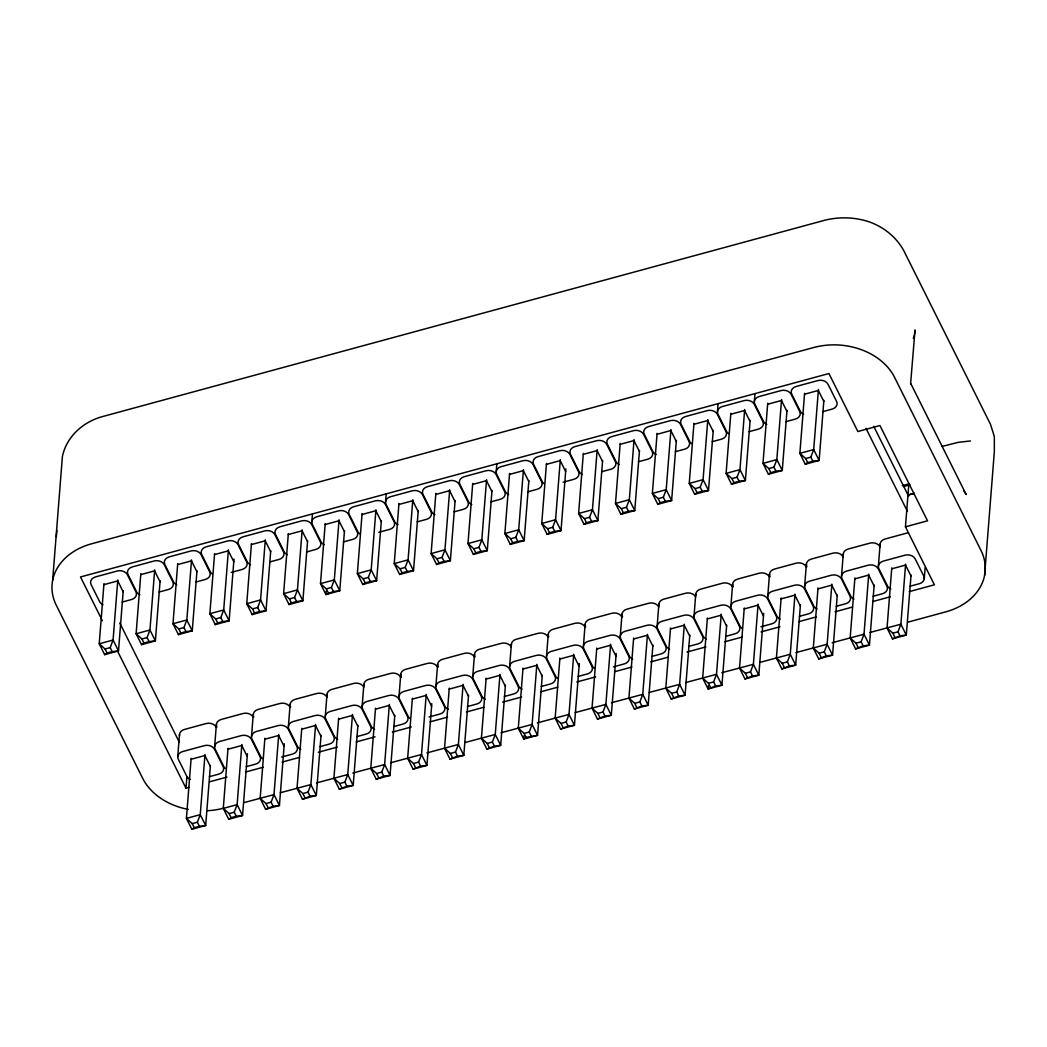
<?xml version="1.0" encoding="UTF-8"?>
<svg xmlns="http://www.w3.org/2000/svg" width="1047" height="1047" viewBox="0 0 1047 1047"><rect width="100%" height="100%" fill="white"/><g stroke="black" fill="none" stroke-linecap="round" stroke-linejoin="round"><path stroke-width="1.5" d="M56.329 536.758L56.826 530.436M52.651 580.3L62.401 456.505C66.511 436.56 83.263 421.771 102.462 416.588L824.604 220.289C839.576 216.533 855.32 217.095 869.926 222.095L870.751 222.422C884.872 227.853 896.873 237.748 904.032 251.149L990.436 424.218L994.323 436.468L994.349 451.584L984.599 575.379M103.967 583.689L99.229 643.787L104.661 654.663L118.507 650.907L123.232 590.809M117.801 579.933L113.076 640.031L110.197 647.609L112.199 651.64L118.507 650.907L113.076 640.031L99.229 643.787L105.066 648.996L107.082 653.027L112.199 651.64M140.835 573.664L136.11 633.762L141.541 644.638L155.375 640.882L160.112 580.784M154.681 569.908L149.943 630.006L147.064 637.584L149.08 641.615L155.375 640.882L149.943 630.006L136.11 633.762L141.934 638.971L143.949 643.002L149.08 641.615M177.715 563.639L172.977 623.737L178.409 634.613L192.255 630.857L196.98 570.759M191.549 559.883L186.824 619.981L183.945 627.559L185.96 631.59L192.255 630.857L186.824 619.981L172.977 623.737L178.815 628.946L180.83 632.977L185.96 631.59M177.754 756.549L179.495 734.457M189.141 787.37L185.986 788.221L186.89 776.848M191.143 758.316L186.405 818.414L191.837 829.289L205.683 825.533L210.408 765.436M214.583 553.627L209.858 613.712L215.289 624.601L229.123 620.832L233.991 559.111M204.976 754.56L200.252 814.645L197.373 822.235L199.388 826.253L205.683 825.533L200.252 814.645L186.405 818.414L192.242 823.623L194.258 827.654L199.388 826.253M228.429 549.858L223.705 609.956L220.812 617.534L222.828 621.565L229.123 620.832L223.705 609.956L209.858 613.712L215.695 618.934L217.697 622.965L222.828 621.565M214.635 746.524L216.376 724.432M228.01 748.291L223.286 808.389L228.717 819.264L242.551 815.508L247.419 753.788M251.463 543.602L246.739 603.7L252.17 614.576L266.003 610.807L270.728 550.709M241.857 744.535L237.119 804.633L234.24 812.21L236.256 816.241L242.551 815.508L237.119 804.633L223.286 808.389L229.123 813.598L231.125 817.628L236.256 816.241M265.31 539.833L260.572 599.931L257.693 607.509L259.708 611.54L266.003 610.807L260.572 599.931L246.739 603.7L252.563 608.909L254.578 612.94L259.708 611.54M251.502 736.499L253.243 714.42M284.287 743.763L279.431 805.483L265.598 809.239L260.166 798.364L264.891 738.266M288.344 533.577L283.606 593.675L289.037 604.551L302.884 600.782L307.609 540.697M278.724 734.51L274 794.608L271.121 802.185L273.136 806.216L279.431 805.483L274 794.608L244.043 802.604M302.177 529.808L297.453 589.906L294.573 597.484L296.576 601.515L302.884 600.782L297.453 589.906L283.606 593.675L289.443 598.884L291.459 602.915L296.576 601.515M288.383 726.474L290.124 704.395M311.836 521.786L312.451 513.894M321.036 735.36L316.312 795.458L302.465 799.227L297.034 788.339L301.772 728.241M325.211 523.552L320.487 583.65L325.918 594.526L339.752 590.77L344.489 530.672M315.605 724.485L310.88 784.583L308.001 792.16L310.004 796.191L316.312 795.458L310.88 784.583L280.308 792.749M326.167 591.28L325.918 594.526L333.456 591.49L339.752 590.77L334.32 579.881L339.058 519.783M325.264 716.449L326.991 694.37M357.917 725.335L353.179 785.433L339.346 789.202L333.914 778.314L338.639 718.229M362.092 513.527L357.354 573.625L362.786 584.501L376.632 580.745L381.357 520.647M352.486 714.46L347.748 774.558L344.869 782.135L346.884 786.166L353.179 785.433L347.748 774.558L316.574 782.894M375.925 509.771L371.201 569.856L368.322 577.447L370.337 581.478L376.632 580.745L371.201 569.856L357.354 573.625L363.191 578.834L365.207 582.865L370.337 581.478M362.131 706.437L363.872 684.345M385.584 501.735L386.199 493.844M394.784 715.31L390.06 775.408L376.213 779.177L370.782 768.302L375.52 708.204M398.959 503.502L394.235 563.6L399.666 574.476L413.513 570.72L418.237 510.622M389.353 704.435L384.629 764.532L381.749 772.11L383.765 776.141L390.06 775.408L384.629 764.532L352.839 773.026M412.806 499.746L408.081 559.844L405.189 567.422L407.204 571.453L413.513 570.72L408.081 559.844L394.235 563.6L400.072 568.809L402.074 572.84L407.204 571.453M399.012 696.412L400.752 674.32M431.796 703.663L426.927 765.383L413.094 769.152L407.663 758.277L412.387 698.179M435.84 493.477L431.115 553.575L436.547 564.451L450.38 560.695L455.105 500.597M426.234 694.41L421.496 754.507L418.617 762.085L420.632 766.116L426.927 765.383L421.496 754.507L390.675 762.74M449.687 489.721L444.949 549.819L442.07 557.397L444.085 561.428L450.38 560.695L444.949 549.819L431.115 553.575L436.939 558.784L438.955 562.815L444.085 561.428M435.879 686.387L437.62 664.295M468.533 695.273L463.808 755.371L449.974 759.127L444.543 748.252L449.268 688.154M472.721 483.452L467.983 543.55L473.414 554.439L487.261 550.67L491.985 490.572M463.101 684.398L458.377 744.482L455.497 752.073L457.513 756.091L463.808 755.371L458.377 744.482L426.94 752.885M486.554 479.696L481.829 539.794L478.95 547.372L480.953 551.403L487.261 550.67L481.829 539.794L467.983 543.55L473.82 548.772L475.835 552.803L480.953 551.403M472.76 676.362L474.5 654.27M496.213 471.66L496.828 463.782M505.413 685.248L500.688 745.346L486.842 749.102L481.411 738.227L486.148 678.129M509.588 473.44L504.863 533.538L510.295 544.414L524.128 540.645L528.866 480.547M499.982 674.373L495.257 734.471L492.378 742.048L494.38 746.079L500.688 745.346L495.257 734.471L464.789 742.598M523.435 469.671L518.697 529.769L515.818 537.347L517.833 541.378L524.128 540.645L518.697 529.769L504.863 533.538L510.687 538.747L512.703 542.778L517.833 541.378M509.64 666.337L511.368 644.258M542.294 675.223L537.556 735.321L523.722 739.077L518.291 728.202L523.016 668.104M523.971 735.832L523.722 739.077L526.131 737.441L537.556 735.321L532.125 724.445L536.862 664.348M546.469 463.415L541.731 523.513L547.162 534.389L561.009 530.62L565.864 468.899M560.302 459.646L555.577 519.744L552.698 527.322L554.714 531.353L561.009 530.62L555.577 519.744L541.731 523.513L547.568 528.722L549.583 532.753L554.714 531.353M546.508 656.312L548.248 634.233M579.292 663.576L574.437 725.296L560.59 729.052L555.159 718.177L559.896 658.079M583.336 453.39L578.611 513.488L584.043 524.364L597.889 520.608L602.614 460.51M573.73 654.323L569.005 714.42L566.126 721.998L568.141 726.029L574.437 725.296L569.005 714.42L537.32 722.888M597.183 449.621L592.458 509.719L589.566 517.297L591.581 521.327L597.889 520.608L592.458 509.719L578.611 513.488L584.448 518.697L586.451 522.728L591.581 521.327M583.388 646.287L585.129 624.208M616.173 653.55L611.304 715.271L597.471 719.04L592.039 708.152L596.764 648.067M620.217 443.365L615.492 503.463L620.923 514.339L634.757 510.583L639.481 450.485M610.61 644.298L605.886 704.395L602.993 711.973L605.009 716.004L611.304 715.271L605.886 704.395L575.156 712.601M634.063 439.609L629.326 499.694L626.446 507.285L628.462 511.316L634.757 510.583L629.326 499.694L615.492 503.463L621.316 508.672L623.331 512.703L628.462 511.316M620.256 636.275L621.997 614.183M652.909 645.148L648.185 705.246L634.351 709.015L628.92 698.14L633.644 638.042M657.097 433.34L652.36 493.438L657.791 504.314L671.637 500.558L676.362 440.46M647.478 634.273L642.753 694.37L639.874 701.948L641.89 705.979L648.185 705.246L642.753 694.37L611.422 702.746M670.931 429.584L666.206 489.682L663.327 497.26L665.329 501.291L671.637 500.558L666.206 489.682L652.36 493.438L658.197 498.647L660.212 502.678L665.329 501.291M657.136 626.25L658.877 604.158M689.79 635.136L685.065 695.221L671.219 698.99L665.787 688.115L670.525 628.017M693.965 423.315L689.24 483.413L694.671 494.289L708.505 490.533L713.243 430.435M684.358 624.248L679.634 684.345L676.755 691.923L678.757 695.954L685.065 695.221L679.634 684.345L649.271 692.46M707.811 419.559L703.074 479.657L700.194 487.235L702.21 491.265L708.505 490.533L703.074 479.657L689.24 483.413L695.064 488.622L697.08 492.653L702.21 491.265M694.017 616.225L695.745 594.133M717.457 411.523L718.085 403.645M726.67 625.111L721.933 685.209L708.099 688.965L702.668 678.09L707.392 617.992M708.348 685.72L708.099 688.965L715.638 685.929L721.933 685.209L716.501 674.32L721.239 614.223M730.845 413.29L726.108 473.388L731.539 484.277L745.385 480.508L750.11 420.41M744.679 409.534L739.954 469.632L737.075 477.21L739.09 481.24L745.385 480.508L739.954 469.632L726.108 473.388L731.945 478.61L733.96 482.641L739.09 481.24M730.885 606.2L732.625 584.108M754.337 401.498L754.952 393.62M763.669 613.463L758.813 675.184L744.967 678.94L739.535 668.065L744.273 607.967M767.713 403.278L762.988 463.376L768.419 474.252L782.266 470.483L786.991 410.385M758.107 604.211L753.382 664.308L750.503 671.886L752.518 675.917L758.813 675.184L753.382 664.308L721.802 672.737M781.559 399.509L776.835 459.607L773.942 467.184L775.958 471.215L782.266 470.483L776.835 459.607L762.988 463.376L768.825 468.585L770.828 472.616L775.958 471.215M767.765 596.175L769.506 574.096M800.418 605.061L795.681 665.159L781.847 668.915L776.416 658.04L781.141 597.942M804.593 393.253L799.869 453.351L805.3 464.227L819.134 460.458L823.871 400.373M794.987 594.186L790.263 654.283L787.37 661.861L789.386 665.892L795.681 665.159L790.263 654.283L759.638 662.463M818.44 389.484L813.702 449.582L810.823 457.159L812.838 461.19L819.134 460.458L813.702 449.582L799.869 453.351L805.693 458.56L807.708 462.591L812.838 461.19M804.633 586.15L806.373 564.071M837.286 595.036L832.561 655.134L818.728 658.89L813.297 648.014L818.021 587.917M831.855 584.161L827.13 644.258L824.251 651.836L826.266 655.867L832.561 655.134L827.13 644.258L795.903 652.595M841.513 576.125L843.254 554.046M874.166 585.011L869.442 645.109L855.595 648.878L850.164 637.989L854.902 577.905M868.735 574.136L864.011 634.233L861.131 641.811L863.134 645.842L869.442 645.109L864.011 634.233L832.169 642.74M878.394 566.1L880.121 544.021M911.047 574.986L906.309 635.084L892.476 638.853L887.045 627.978L891.769 567.88M910.563 384.288L915.026 329.936L914.489 334.386M909.189 591.647L934.395 584.802L905.446 526.824L908.861 483.793M905.616 564.111L900.878 624.208L897.999 631.786L900.014 635.817L906.309 635.084L900.878 624.208L870.018 632.453M924.279 578.703L925.142 567.657M913.324 338.482L914.096 335.747M333.456 591.49L331.441 587.459L334.32 579.881L320.487 583.65L326.311 588.859L328.326 592.89M531.261 736.054L529.245 732.023L532.125 724.445L501.055 732.743M715.638 685.929L713.622 681.898L716.501 674.32L685.536 682.605M104.661 654.663L107.082 653.027M141.541 644.638L143.949 643.002M178.409 634.613L180.83 632.977M215.289 624.601L217.697 622.965M252.17 614.576L254.578 612.94M289.037 604.551L291.459 602.915M362.786 584.501L365.207 582.865M399.666 574.476L402.074 572.84M436.547 564.451L438.955 562.815M473.414 554.439L475.835 552.803M510.295 544.414L512.703 542.778M547.162 534.389L549.583 532.753M584.043 524.364L586.451 522.728M620.923 514.339L623.331 512.703M657.791 504.314L660.212 502.678M191.837 829.289L194.258 827.654M694.671 494.289L697.08 492.653M228.717 819.264L231.125 817.628M731.539 484.277L733.96 482.641M265.598 809.239L273.136 806.216M768.419 474.252L770.828 472.616M302.465 799.227L310.004 796.191M805.3 464.227L807.708 462.591M339.346 789.202L346.884 786.166M376.213 779.177L383.765 776.141M413.094 769.152L420.632 766.116M449.974 759.127L457.513 756.091M486.842 749.102L494.38 746.079M560.59 729.052L568.141 726.029M597.471 719.04L605.009 716.004M634.351 709.015L641.89 705.979M671.219 698.99L678.757 695.954M744.967 678.94L752.518 675.917M781.847 668.915L789.386 665.892M818.728 658.89L826.266 655.867M855.595 648.878L863.134 645.842M892.476 638.853L900.014 635.817M914.28 493.333L907.971 495.061L914.149 493.373M103.889 584.658L117.722 580.902L123.153 591.777M140.756 574.633L154.603 570.877L160.034 581.752M177.637 564.621L191.47 560.852L196.901 571.727M214.517 554.596L228.351 550.827L233.782 561.702M251.385 544.571L265.231 540.802L270.663 551.69M288.265 534.546L302.099 530.777L307.53 541.665M325.133 524.521L338.979 520.765L344.411 531.64M362.013 514.496L375.847 510.74L381.278 521.615M398.894 504.471L412.727 500.715L418.159 511.59M435.761 494.459L449.608 490.69L455.039 501.565M472.642 484.434L486.475 480.665L491.907 491.54M509.509 474.409L523.356 470.64L528.787 481.528M546.39 464.384L560.224 460.615L565.655 471.503M583.271 454.359L597.104 450.603L602.535 461.478M620.138 444.334L633.985 440.578L639.416 451.453M657.019 434.309L670.852 430.553L676.283 441.428M693.886 424.297L707.733 420.528L713.164 431.403M730.767 414.272L744.6 410.503L750.032 421.378M767.647 404.247L781.481 400.478L786.912 411.366M804.515 394.222L818.361 390.452L823.793 401.341M122.198 602.064L131.529 599.525A7.813 6.02 4.5 0 0 135.94 591.843L127.394 574.724A7.813 6.02 4.5 0 0 117.29 570.995L95.513 576.91A7.813 6.02 4.5 0 0 91.102 584.592L99.648 601.711A7.813 6.02 4.5 0 0 102.999 604.839M159.079 592.039L168.41 589.5A7.813 6.02 4.5 0 0 172.82 581.818L164.274 564.699A7.813 6.02 4.5 0 0 154.171 560.97L132.38 566.885A7.813 6.02 4.5 0 0 127.97 574.567L136.516 591.686A7.813 6.02 4.5 0 0 139.879 594.814M195.946 582.014L205.291 579.475A7.813 6.02 4.5 0 0 209.701 571.793L201.155 554.674A7.813 6.02 4.5 0 0 191.038 550.944L169.261 556.86A7.813 6.02 4.5 0 0 164.85 564.542L173.396 581.661A7.813 6.02 4.5 0 0 176.76 584.789M231.269 572.421L242.158 569.45A7.813 6.02 4.5 0 0 246.569 561.781L238.022 544.662A7.813 6.02 4.5 0 0 227.919 540.919L206.128 546.848A7.813 6.02 4.5 0 0 201.718 554.517L210.264 571.649A7.813 6.02 4.5 0 0 212.227 573.926M269.694 561.964L279.039 559.438A7.813 6.02 4.5 0 0 283.449 551.756L274.903 534.637A7.813 6.02 4.5 0 0 264.786 530.894L243.009 536.823A7.813 6.02 4.5 0 0 238.598 544.505L247.144 561.624A7.813 6.02 4.5 0 0 250.508 564.752M306.575 551.952L315.906 549.413A7.813 6.02 4.5 0 0 320.317 541.731L311.77 524.612A7.813 6.02 4.5 0 0 301.667 520.883L279.889 526.798A7.813 6.02 4.5 0 0 275.479 534.48L284.025 551.599A7.813 6.02 4.5 0 0 287.375 554.727M343.455 541.927L352.787 539.388A7.813 6.02 4.5 0 0 357.197 531.706L348.651 514.587A7.813 6.02 4.5 0 0 338.547 510.857L316.757 516.773A7.813 6.02 4.5 0 0 312.346 524.455L320.892 541.574A7.813 6.02 4.5 0 0 324.256 544.702M378.765 532.321L389.667 529.363A7.813 6.02 4.5 0 0 394.078 521.681L385.532 504.562A7.813 6.02 4.5 0 0 375.415 500.832L353.637 506.748A7.813 6.02 4.5 0 0 349.227 514.43L357.773 531.549A7.813 6.02 4.5 0 0 359.723 533.826M417.203 521.877L426.535 519.338A7.813 6.02 4.5 0 0 430.945 511.656L422.399 494.537A7.813 6.02 4.5 0 0 412.296 490.807L390.505 496.723A7.813 6.02 4.5 0 0 386.094 504.405L394.64 521.524A7.813 6.02 4.5 0 0 398.004 524.652M454.071 511.852L463.415 509.313A7.813 6.02 4.5 0 0 467.826 501.631L459.28 484.512A7.813 6.02 4.5 0 0 449.163 480.782L427.385 486.698A7.813 6.02 4.5 0 0 422.975 494.38L431.521 511.499A7.813 6.02 4.5 0 0 434.885 514.627M490.951 501.827L500.283 499.288A7.813 6.02 4.5 0 0 504.693 491.619L496.147 474.5A7.813 6.02 4.5 0 0 486.044 470.757L464.266 476.686A7.813 6.02 4.5 0 0 459.855 484.355L468.402 501.487A7.813 6.02 4.5 0 0 471.752 504.615M527.832 491.802L537.163 489.276A7.813 6.02 4.5 0 0 541.574 481.594L533.028 464.475A7.813 6.02 4.5 0 0 522.924 460.732L501.133 466.661A7.813 6.02 4.5 0 0 496.723 474.343L505.269 491.462A7.813 6.02 4.5 0 0 508.633 494.59M563.142 482.209L574.044 479.251A7.813 6.02 4.5 0 0 578.454 471.569L569.908 454.45A7.813 6.02 4.5 0 0 559.792 450.72L538.014 456.636A7.813 6.02 4.5 0 0 533.604 464.318L542.15 481.437A7.813 6.02 4.5 0 0 544.1 483.714M601.58 471.765L610.911 469.226A7.813 6.02 4.5 0 0 615.322 461.544L606.776 444.425A7.813 6.02 4.5 0 0 596.672 440.695L574.882 446.611A7.813 6.02 4.5 0 0 570.471 454.293L579.017 471.412A7.813 6.02 4.5 0 0 582.381 474.54M638.448 461.74L647.792 459.201A7.813 6.02 4.5 0 0 652.202 451.519L643.656 434.4A7.813 6.02 4.5 0 0 633.54 430.67L611.762 436.586A7.813 6.02 4.5 0 0 607.352 444.268L615.898 461.387A7.813 6.02 4.5 0 0 619.261 464.515M675.328 451.715L684.659 449.176A7.813 6.02 4.5 0 0 689.07 441.494L680.524 424.375A7.813 6.02 4.5 0 0 670.42 420.645L648.643 426.561A7.813 6.02 4.5 0 0 644.232 434.243L652.778 451.362A7.813 6.02 4.5 0 0 656.129 454.49M712.209 441.69L721.54 439.151A7.813 6.02 4.5 0 0 725.951 431.469L717.404 414.35A7.813 6.02 4.5 0 0 707.301 410.62L685.51 416.536A7.813 6.02 4.5 0 0 681.1 424.218L689.646 441.337A7.813 6.02 4.5 0 0 691.609 443.627M749.076 431.665L758.421 429.126A7.813 6.02 4.5 0 0 762.831 421.457L754.285 404.325A7.813 6.02 4.5 0 0 744.168 400.595L722.391 406.524A7.813 6.02 4.5 0 0 717.98 414.193L726.526 431.325A7.813 6.02 4.5 0 0 728.476 433.602M785.957 421.64L795.288 419.114A7.813 6.02 4.5 0 0 799.699 411.432L791.152 394.313A7.813 6.02 4.5 0 0 781.049 390.57L759.258 396.499A7.813 6.02 4.5 0 0 754.848 404.181L763.394 421.3A7.813 6.02 4.5 0 0 766.757 424.428M822.824 411.628L832.169 409.089A7.813 6.02 4.5 0 0 836.579 401.407L828.033 384.288A7.813 6.02 4.5 0 0 817.916 380.558L796.139 386.474A7.813 6.02 4.5 0 0 791.728 394.156L800.274 411.275A7.813 6.02 4.5 0 0 803.638 414.403M105.066 648.996L110.197 647.609M141.934 638.971L147.064 637.584M178.815 628.946L183.945 627.559M215.695 618.934L220.812 617.534M252.563 608.909L257.693 607.509M289.443 598.884L294.573 597.484M326.311 588.859L331.441 587.459M363.191 578.834L368.322 577.447M400.072 568.809L405.189 567.422M436.939 558.784L442.07 557.397M473.82 548.772L478.95 547.372M510.687 538.747L515.818 537.347M547.568 528.722L552.698 527.322M584.448 518.697L589.566 517.297M621.316 508.672L626.446 507.285M658.197 498.647L663.327 497.26M695.064 488.622L700.194 487.235M731.945 478.61L737.075 477.21M768.825 468.585L773.942 467.184M805.693 458.56L810.823 457.159M942.025 446.454L957.953 442.397L970.451 440.944M902.318 485.651L908.56 483.963M903.574 486.567L909.882 484.853M905.446 526.824L927.524 520.817L879.938 425.514L857.873 431.521L828.923 373.53L80.514 576.962L102.344 620.675M191.064 759.284L204.898 755.528L210.329 766.404M227.945 749.259L241.778 745.503L247.21 756.379M264.812 739.234L278.659 735.478L284.09 746.354M301.693 729.222L315.527 725.453L320.958 736.329M338.561 719.197L352.407 715.428L357.838 726.304M375.441 709.172L389.275 705.403L394.706 716.292M412.322 699.147L426.155 695.391L431.586 706.267M449.189 689.122L463.036 685.366L468.467 696.242M486.07 679.097L499.903 675.341L505.335 686.217M522.937 669.072L536.784 665.316L542.215 676.192M559.818 659.06L573.651 655.291L579.083 666.167M596.698 649.035L610.532 645.266L615.963 656.142M633.566 639.01L647.412 635.241L652.844 646.13M670.446 628.985L684.28 625.229L689.711 636.105M707.314 618.96L721.161 615.204L726.592 626.08M744.195 608.935L758.028 605.179L763.459 616.055M781.075 598.91L794.909 595.154L800.34 606.03M817.943 588.898L831.789 585.129L837.22 596.005M854.823 578.873L868.657 575.104L874.088 585.98M891.691 568.848L905.537 565.079L910.969 575.968M209.374 776.691L218.718 774.152A7.813 6.02 4.5 0 0 223.129 766.469L214.583 749.351A7.813 6.02 4.5 0 0 204.466 745.621L182.688 751.537A7.813 6.02 4.5 0 0 178.278 759.219L186.824 776.337A7.813 6.02 4.5 0 0 190.188 779.465M246.254 766.666L255.586 764.127A7.813 6.02 4.5 0 0 259.996 756.444L251.45 739.326A7.813 6.02 4.5 0 0 241.347 735.596L219.556 741.512A7.813 6.02 4.5 0 0 215.145 749.194L223.692 766.312A7.813 6.02 4.5 0 0 225.655 768.59M281.578 757.06L292.466 754.102A7.813 6.02 4.5 0 0 296.877 746.419L288.331 729.301A7.813 6.02 4.5 0 0 278.214 725.571L256.436 731.487A7.813 6.02 4.5 0 0 252.026 739.169L260.572 756.287A7.813 6.02 4.5 0 0 262.522 758.578M320.002 746.616L329.334 744.077A7.813 6.02 4.5 0 0 333.744 736.407L325.198 719.276A7.813 6.02 4.5 0 0 315.095 715.546L293.317 721.475A7.813 6.02 4.5 0 0 288.907 729.144L297.453 746.262A7.813 6.02 4.5 0 0 300.803 749.39M356.883 736.591L366.214 734.065A7.813 6.02 4.5 0 0 370.625 726.382L362.079 709.264A7.813 6.02 4.5 0 0 351.962 705.521L330.185 711.45A7.813 6.02 4.5 0 0 325.774 719.119L334.32 736.25A7.813 6.02 4.5 0 0 337.684 739.378M393.751 726.579L403.095 724.04A7.813 6.02 4.5 0 0 407.505 716.357L398.959 699.239A7.813 6.02 4.5 0 0 388.843 695.496L367.065 701.425A7.813 6.02 4.5 0 0 362.655 709.107L371.201 726.225A7.813 6.02 4.5 0 0 374.564 729.353M429.074 716.973L439.962 714.015A7.813 6.02 4.5 0 0 444.373 706.332L435.827 689.214A7.813 6.02 4.5 0 0 425.723 685.484L403.933 691.4A7.813 6.02 4.5 0 0 399.522 699.082L408.068 716.2A7.813 6.02 4.5 0 0 410.031 718.478M467.499 706.529L476.843 703.99A7.813 6.02 4.5 0 0 481.254 696.307L472.707 679.189A7.813 6.02 4.5 0 0 462.591 675.459L440.813 681.375A7.813 6.02 4.5 0 0 436.403 689.057L444.949 706.175A7.813 6.02 4.5 0 0 448.312 709.303M504.379 696.504L513.711 693.965A7.813 6.02 4.5 0 0 518.121 686.282L509.575 669.164A7.813 6.02 4.5 0 0 499.471 665.434L477.694 671.349A7.813 6.02 4.5 0 0 473.283 679.032L481.829 696.15A7.813 6.02 4.5 0 0 485.18 699.278M541.26 686.479L550.591 683.94A7.813 6.02 4.5 0 0 555.002 676.257L546.455 659.139A7.813 6.02 4.5 0 0 536.339 655.409L514.561 661.324A7.813 6.02 4.5 0 0 510.151 669.007L518.697 686.125A7.813 6.02 4.5 0 0 522.06 689.253M578.127 676.454L587.472 673.915A7.813 6.02 4.5 0 0 591.882 666.245L583.336 649.114A7.813 6.02 4.5 0 0 573.219 645.384L551.442 651.313A7.813 6.02 4.5 0 0 547.031 658.982L555.577 676.1A7.813 6.02 4.5 0 0 557.528 678.391M613.45 666.86L624.339 663.89A7.813 6.02 4.5 0 0 628.75 656.22L620.204 639.102A7.813 6.02 4.5 0 0 610.1 635.359L588.309 641.288A7.813 6.02 4.5 0 0 583.899 648.957L592.445 666.088A7.813 6.02 4.5 0 0 594.408 668.366M651.875 656.417L661.22 653.878A7.813 6.02 4.5 0 0 665.63 646.195L657.084 629.077A7.813 6.02 4.5 0 0 646.967 625.334L625.19 631.262A7.813 6.02 4.5 0 0 620.779 638.945L629.326 656.063A7.813 6.02 4.5 0 0 632.689 659.191M688.756 646.392L698.087 643.853A7.813 6.02 4.5 0 0 702.498 636.17L693.952 619.052A7.813 6.02 4.5 0 0 683.848 615.322L662.07 621.237A7.813 6.02 4.5 0 0 657.66 628.92L666.206 646.038A7.813 6.02 4.5 0 0 669.557 649.166M725.636 636.367L734.968 633.828A7.813 6.02 4.5 0 0 739.378 626.145L730.832 609.027A7.813 6.02 4.5 0 0 720.729 605.297L698.938 611.212A7.813 6.02 4.5 0 0 694.527 618.895L703.074 636.013A7.813 6.02 4.5 0 0 706.437 639.141M760.947 626.76L771.848 623.803A7.813 6.02 4.5 0 0 776.259 616.12L767.713 599.002A7.813 6.02 4.5 0 0 757.596 595.272L735.819 601.187A7.813 6.02 4.5 0 0 731.408 608.87L739.954 625.988A7.813 6.02 4.5 0 0 741.904 628.265M799.385 616.317L808.716 613.778A7.813 6.02 4.5 0 0 813.126 606.095L804.58 588.977A7.813 6.02 4.5 0 0 794.477 585.247L772.686 591.162A7.813 6.02 4.5 0 0 768.276 598.845L776.822 615.963A7.813 6.02 4.5 0 0 780.185 619.091M836.252 606.292L845.596 603.753A7.813 6.02 4.5 0 0 850.007 596.083L841.461 578.952A7.813 6.02 4.5 0 0 831.344 575.222L809.567 581.137A7.813 6.02 4.5 0 0 805.156 588.82L813.702 605.938A7.813 6.02 4.5 0 0 817.066 609.066M873.133 596.267L882.464 593.728A7.813 6.02 4.5 0 0 886.874 586.058L878.328 568.94A7.813 6.02 4.5 0 0 868.225 565.197L846.447 571.125A7.813 6.02 4.5 0 0 842.037 578.795L850.583 595.926A7.813 6.02 4.5 0 0 853.933 599.054M910.013 586.241L919.345 583.716A7.813 6.02 4.5 0 0 923.755 576.033L915.209 558.915A7.813 6.02 4.5 0 0 905.105 555.172L883.315 561.1A7.813 6.02 4.5 0 0 878.904 568.783L887.45 585.901A7.813 6.02 4.5 0 0 890.814 589.029M209.622 781.795L226.95 777.083M245.862 771.953L263.19 767.242M282.101 762.098L299.429 757.387M318.34 752.243L337.252 747.113M356.15 741.97L375.062 736.826M392.389 732.115L411.301 726.984M430.199 721.841L447.54 717.13M466.438 711.986L483.779 707.288M502.678 702.144L521.589 697.001M540.501 691.871L557.829 687.159M576.74 682.016L595.638 676.872M614.55 671.742L631.878 667.031M650.789 661.887L668.117 657.176M687.028 652.032L705.94 646.902M724.838 641.759L742.166 637.047M761.077 631.904L779.989 626.773M798.887 621.63L816.228 616.919M835.126 611.775L852.467 607.064M872.949 601.502L890.277 596.79M907.854 622.167L945.69 611.88A62.467 48.201 4.5 0 0 980.987 550.447L894.583 377.378A62.467 48.201 4.5 0 0 813.715 347.512L91.56 543.799A62.467 48.201 4.5 0 0 56.276 605.245L142.667 778.314A62.467 48.201 4.5 0 0 188.251 809.41M192.242 823.623L197.373 822.235M229.123 813.598L234.24 812.21M260.166 798.364L265.99 803.573L271.121 802.185M297.034 788.339L302.871 793.547L308.001 792.16M333.914 778.314L339.738 783.536L344.869 782.135M370.782 768.302L376.619 773.511L381.749 772.11M407.663 758.277L413.5 763.485L418.617 762.085M444.543 748.252L450.367 753.46L455.497 752.073M481.411 738.227L487.248 743.435L492.378 742.048M518.291 728.202L524.115 733.41L529.245 732.023M555.159 718.177L560.996 723.385L566.126 721.998M592.039 708.152L597.876 713.373L602.993 711.973M628.92 698.14L634.744 703.348L639.874 701.948M665.787 688.115L671.624 693.323L676.755 691.923M702.668 678.09L708.492 683.298L713.622 681.898M739.535 668.065L745.372 673.273L750.503 671.886M776.416 658.04L782.253 663.248L787.37 661.861M813.297 648.014L819.12 653.223L824.251 651.836M850.164 637.989L856.001 643.211L861.131 641.811M887.045 627.978L892.869 633.186L897.999 631.786M963.816 490.951L966.224 494.603L910.798 383.595M873.722 426.312L908.6 496.173M865.987 428.367L907.409 511.329M892.869 633.186L894.884 637.217M856.001 643.211L858.017 647.242M819.12 653.223L821.136 657.254M782.253 663.248L784.255 667.279M745.372 673.273L747.388 677.304M708.492 683.298L710.507 687.329M671.624 693.323L673.64 697.354M634.744 703.348L636.759 707.379M597.876 713.373L599.879 717.404M560.996 723.385L563.011 727.416M524.115 733.41L526.131 737.441M487.248 743.435L489.263 747.466M450.367 753.46L452.383 757.491M413.5 763.485L415.502 767.516M376.619 773.511L378.634 777.541M339.738 783.536L341.754 787.566M302.871 793.547L304.886 797.578M265.99 803.573L268.006 807.603M119.764 622.926L179.351 742.297M117.617 651.273L185.986 788.221M223.548 808.179A62.467 48.201 4.5 0 1 207.738 810.705M843.201 556.873A7.813 6.02 4.5 0 0 833.085 553.143L811.307 559.059A7.813 6.02 4.5 0 0 806.897 566.741M695.692 596.96A7.813 6.02 4.5 0 0 685.589 593.23L663.798 599.146A7.813 6.02 4.5 0 0 658.943 605.506M548.196 637.06A7.813 6.02 4.5 0 0 538.079 633.317L516.302 639.246A7.813 6.02 4.5 0 0 511.433 645.606M400.687 677.147A7.813 6.02 4.5 0 0 390.583 673.417L368.806 679.333A7.813 6.02 4.5 0 0 363.937 685.693M253.191 717.247A7.813 6.02 4.5 0 0 243.074 713.504L221.297 719.433A7.813 6.02 4.5 0 0 216.886 727.115M290.071 707.222A7.813 6.02 4.5 0 0 279.955 703.479L258.177 709.408A7.813 6.02 4.5 0 0 253.767 717.09M437.567 667.122A7.813 6.02 4.5 0 0 427.464 663.392L405.673 669.308A7.813 6.02 4.5 0 0 401.263 676.99M585.064 627.035A7.813 6.02 4.5 0 0 574.96 623.305L553.182 629.221A7.813 6.02 4.5 0 0 548.772 636.903M732.573 586.935A7.813 6.02 4.5 0 0 722.456 583.205L700.679 589.134A7.813 6.02 4.5 0 0 695.81 595.494M880.069 546.848A7.813 6.02 4.5 0 0 869.965 543.118L848.175 549.034A7.813 6.02 4.5 0 0 843.319 555.394M806.321 566.898A7.813 6.02 4.5 0 0 796.217 563.155L774.427 569.084A7.813 6.02 4.5 0 0 770.016 576.766M658.825 606.985A7.813 6.02 4.5 0 0 648.708 603.255L626.931 609.171A7.813 6.02 4.5 0 0 622.52 616.853M511.316 647.085A7.813 6.02 4.5 0 0 501.212 643.342L479.421 649.271A7.813 6.02 4.5 0 0 475.011 656.953M363.819 687.172A7.813 6.02 4.5 0 0 353.703 683.442L331.925 689.358A7.813 6.02 4.5 0 0 327.057 695.718M216.31 727.259A7.813 6.02 4.5 0 0 206.207 723.529L184.429 729.458A7.813 6.02 4.5 0 0 179.56 735.819M326.939 697.197A7.813 6.02 4.5 0 0 316.835 693.467L295.045 699.383A7.813 6.02 4.5 0 0 290.634 707.065M474.448 657.097A7.813 6.02 4.5 0 0 464.331 653.367L442.554 659.296A7.813 6.02 4.5 0 0 438.143 666.965M621.944 617.01A7.813 6.02 4.5 0 0 611.841 613.28L590.05 619.196A7.813 6.02 4.5 0 0 585.639 626.878M769.44 576.923A7.813 6.02 4.5 0 0 759.337 573.18L737.559 579.109A7.813 6.02 4.5 0 0 733.149 586.791M880.187 545.369A7.813 6.02 4.5 0 1 885.055 539.009L906.833 533.093A7.813 6.02 4.5 0 1 908.521 532.792"/></g></svg>
